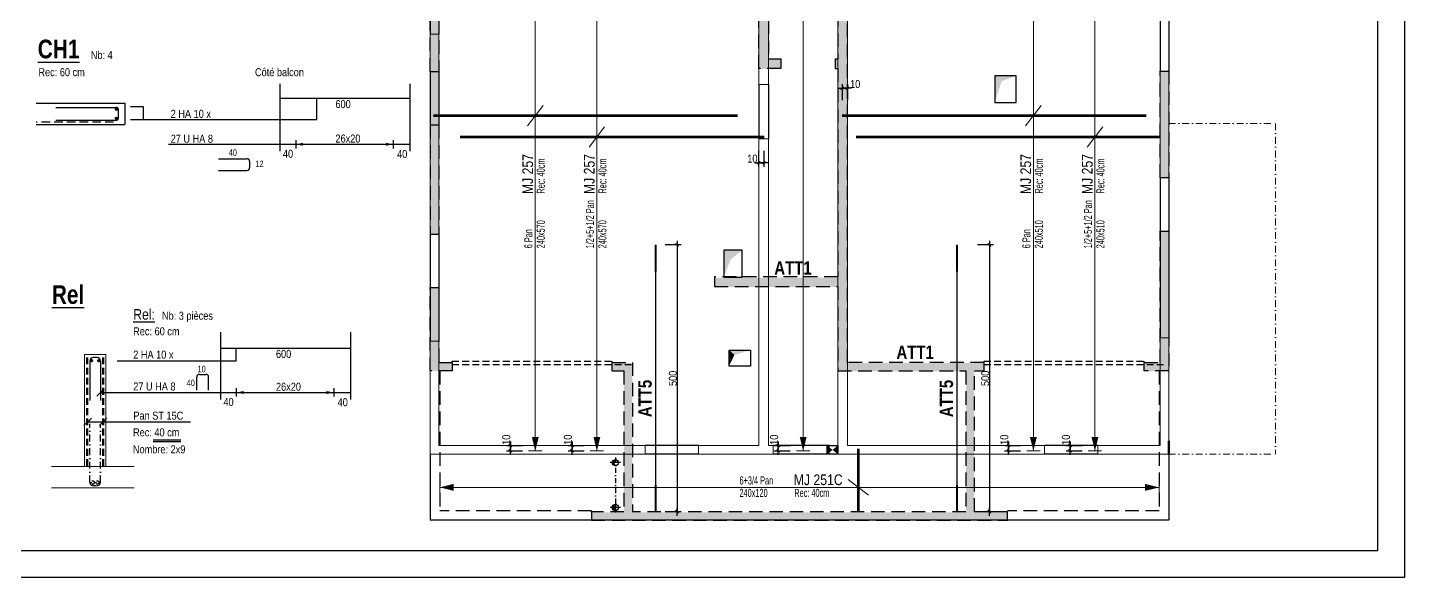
# Model space of a CAD drawing. Header units: millimetres. Extents: x 12045 to 47376, y -21493 to -16931.
# Drawn here: x 16014 to 18595, y -21424 to -20393 of the extents above; entities that cross this region are included whole.
import ezdxf
from ezdxf.enums import TextEntityAlignment as Align

# ---------------------------------------------------------------- set-up
doc = ezdxf.new("R2010")
doc.units = ezdxf.units.MM
for name, pattern in [('CACHE', [9.525, 6.35, -3.175]), ('CACHE2', [4.7625, 3.175, -1.5875]), ('CACHEX2', [19.05, 12.7, -6.35]), ('TIRETPT2', [12.7, 6.35, -3.175, 0, -3.175]), ('TIRETPTX2', [50.8, 25.4, -12.7, 0, -12.7])]:
    doc.linetypes.add(name, pattern=pattern)
for name, color, linetype in [('01-Cad  2', 1, 'Continuous'), ('01_ARMA_INF', 50, 'Continuous'), ('01_cote_gen', 4, 'Continuous'), ('01_linteaux', 2, 'Continuous'), ('01_murs_sup', 2, 'CACHEX2'), ('01_resv', 32, 'Continuous'), ('01_texte', 230, 'Continuous'), ('AA_COTES', 2, 'Continuous')]:
    doc.layers.add(name, color=color, linetype=linetype)
for name, color, linetype, lineweight in [('01_murs_coup', 5, 'Continuous', 60), ('01_sem', 42, 'Continuous', 15), ('01_tram_axes', 2, 'TIRETPTX2', 9)]:
    doc.layers.add(name, color=color, linetype=linetype, lineweight=lineweight)
doc.styles.add('PATIO', font='ARIALN.TTF')
doc.styles.add('STYLE2', font='ARIALN.TTF')
doc.styles.add('Titre', font='ariblk.ttf')
doc.dimstyles.new('JB50', dxfattribs={"dimscale": 0.1, "dimtxt": 150, "dimasz": 15, "dimexe": 0.1, "dimexo": 0.1, "dimgap": 0.09, "dimtad": 1, "dimdec": 1, "dimdsep": 46, "dimtxsty": 'STYLE2', "dimblk1": 'BOND_G', "dimblk2": 'BOND_D', "dimsah": 1, "dimcen": 1.5, "dimdle": 0.01, "dimse1": 1, "dimse2": 1, "dimclrd": 4, "dimclre": 2, "dimclrt": 6, "dimazin": 2, "dimtfac": 2.333333, "dimtdec": 1, "dimtix": 1, "dimtmove": 2, "dimatfit": 3, "dimldrblk": 'BOND_G', "dimfxl": 1, "dimtolj": 1, "dimtzin": 0, "dimarcsym": 0})

# ---------------------------------------------------------------- blocks, each defined once
blk = doc.blocks.new('BOND_G')
at = {"layer": 'AA_COTES', "color": 0}
for p, q in [((5, 0), (-5, 0)), ((1.8, 1.8), (-1.8, -1.8)), ((0, -5), (0, 15))]:
    blk.add_line(p, q, dxfattribs=at)
blk = doc.blocks.new('BOND_D')
at = {"layer": 'AA_COTES', "color": 0}
for p, q in [((5, 0), (-5, 0)), ((-1.8, -1.8), (1.8, 1.8)), ((0, 5), (0, -15))]:
    blk.add_line(p, q, dxfattribs=at)
blk = doc.blocks.new('*D2586')
at = {"layer": '01_cote_gen', "color": 4, "lineweight": -2, "ltscale": 0.1, "transparency": 16777216}
blk.add_line((16919.5, -21184.9), (16919.5, -21177.9), dxfattribs=at)
at = {"layer": 'Defpoints', "color": 0, "ltscale": 0.1, "transparency": 16777216}
for p in [(16919.5, -21176.4), (16953.7, -21176.4), (16953.7, -21186.4)]:
    blk.add_point(p, dxfattribs=at)
at = {"layer": '01_cote_gen', "color": 4, "lineweight": -2, "ltscale": 0.1, "transparency": 16777216, "xscale": 1.5, "yscale": 1.5, "zscale": 1.5}
for name, p, rotation in [('BOND_D', (16919.5, -21176.4), 90), ('BOND_G', (16919.5, -21186.4), 270)]:
    blk.add_blockref(name, p, dxfattribs=dict(at, rotation=rotation))
at = {"layer": '01_cote_gen', "color": 6, "ltscale": 0.1, "transparency": 16777216, "insert": (16911.8, -21165.5), "char_height": 15, "attachment_point": 5, "rotation": 90, "style": 'STYLE2'}
blk.add_mtext('\\A1;10', dxfattribs=at)
blk = doc.blocks.new('*D2587')
at = {"layer": '01_cote_gen', "color": 4, "lineweight": -2, "ltscale": 0.1, "transparency": 16777216}
blk.add_line((17034.9, -21184.9), (17034.9, -21177.9), dxfattribs=at)
at = {"layer": 'Defpoints', "color": 0, "ltscale": 0.1, "transparency": 16777216}
for p in [(17034.9, -21176.4), (17069.1, -21176.4), (17069.1, -21186.4)]:
    blk.add_point(p, dxfattribs=at)
at = {"layer": '01_cote_gen', "color": 4, "lineweight": -2, "ltscale": 0.1, "transparency": 16777216, "xscale": 1.5, "yscale": 1.5, "zscale": 1.5}
for name, p, rotation in [('BOND_D', (17034.9, -21176.4), 90), ('BOND_G', (17034.9, -21186.4), 270)]:
    blk.add_blockref(name, p, dxfattribs=dict(at, rotation=rotation))
at = {"layer": '01_cote_gen', "color": 6, "ltscale": 0.1, "transparency": 16777216, "insert": (17027.3, -21165.5), "char_height": 15, "attachment_point": 5, "rotation": 90, "style": 'STYLE2'}
blk.add_mtext('\\A1;10', dxfattribs=at)
blk = doc.blocks.new('*D2588')
at = {"layer": '01_cote_gen', "color": 4, "lineweight": -2, "ltscale": 0.1, "transparency": 16777216}
blk.add_line((17421.5, -21184.9), (17421.5, -21177.9), dxfattribs=at)
at = {"layer": 'Defpoints', "color": 0, "ltscale": 0.1, "transparency": 16777216}
for p in [(17421.5, -21176.4), (17455.7, -21176.4), (17455.7, -21186.4)]:
    blk.add_point(p, dxfattribs=at)
at = {"layer": '01_cote_gen', "color": 4, "lineweight": -2, "ltscale": 0.1, "transparency": 16777216, "xscale": 1.5, "yscale": 1.5, "zscale": 1.5}
for name, p, rotation in [('BOND_D', (17421.5, -21176.4), 90), ('BOND_G', (17421.5, -21186.4), 270)]:
    blk.add_blockref(name, p, dxfattribs=dict(at, rotation=rotation))
at = {"layer": '01_cote_gen', "color": 6, "ltscale": 0.1, "transparency": 16777216, "insert": (17413.8, -21165.5), "char_height": 15, "attachment_point": 5, "rotation": 90, "style": 'STYLE2'}
blk.add_mtext('\\A1;10', dxfattribs=at)
blk = doc.blocks.new('*D2589')
at = {"layer": '01_cote_gen', "color": 4, "lineweight": -2, "ltscale": 0.1, "transparency": 16777216}
blk.add_line((17852.9, -21184.9), (17852.9, -21177.9), dxfattribs=at)
at = {"layer": 'Defpoints', "color": 0, "ltscale": 0.1, "transparency": 16777216}
for p in [(17852.9, -21176.4), (17887.1, -21176.4), (17887.1, -21186.4)]:
    blk.add_point(p, dxfattribs=at)
at = {"layer": '01_cote_gen', "color": 4, "lineweight": -2, "ltscale": 0.1, "transparency": 16777216, "xscale": 1.5, "yscale": 1.5, "zscale": 1.5}
for name, p, rotation in [('BOND_D', (17852.9, -21176.4), 90), ('BOND_G', (17852.9, -21186.4), 270)]:
    blk.add_blockref(name, p, dxfattribs=dict(at, rotation=rotation))
at = {"layer": '01_cote_gen', "color": 6, "ltscale": 0.1, "transparency": 16777216, "insert": (17845.2, -21165.5), "char_height": 15, "attachment_point": 5, "rotation": 90, "style": 'STYLE2'}
blk.add_mtext('\\A1;10', dxfattribs=at)
blk = doc.blocks.new('*D2590')
at = {"layer": '01_cote_gen', "color": 4, "lineweight": -2, "ltscale": 0.1, "transparency": 16777216}
blk.add_line((17968.3, -21184.9), (17968.3, -21177.9), dxfattribs=at)
at = {"layer": 'Defpoints', "color": 0, "ltscale": 0.1, "transparency": 16777216}
for p in [(17968.3, -21176.4), (18002.5, -21176.4), (18002.5, -21186.4)]:
    blk.add_point(p, dxfattribs=at)
at = {"layer": '01_cote_gen', "color": 4, "lineweight": -2, "ltscale": 0.1, "transparency": 16777216, "xscale": 1.5, "yscale": 1.5, "zscale": 1.5}
for name, p, rotation in [('BOND_D', (17968.3, -21176.4), 90), ('BOND_G', (17968.3, -21186.4), 270)]:
    blk.add_blockref(name, p, dxfattribs=dict(at, rotation=rotation))
at = {"layer": '01_cote_gen', "color": 6, "ltscale": 0.1, "transparency": 16777216, "insert": (17960.6, -21165.5), "char_height": 15, "attachment_point": 5, "rotation": 90, "style": 'STYLE2'}
blk.add_mtext('\\A1;10', dxfattribs=at)
blk = doc.blocks.new('*D2591')
at = {"layer": '01_cote_gen', "color": 4, "lineweight": -2, "ltscale": 0.1, "transparency": 16777216}
blk.add_line((17542.6, -20506.5), (17549.6, -20506.5), dxfattribs=at)
at = {"layer": 'Defpoints', "color": 0, "ltscale": 0.1, "transparency": 16777216}
for p in [(17551.1, -20506.5), (17541.1, -20557.9), (17551.1, -20557.9)]:
    blk.add_point(p, dxfattribs=at)
at = {"layer": '01_cote_gen', "color": 4, "lineweight": -2, "ltscale": 0.1, "transparency": 16777216, "xscale": 1.5, "yscale": 1.5, "zscale": 1.5, "rotation": 180}
blk.add_blockref('BOND_G', (17541.1, -20506.5), dxfattribs=at)
at = {"layer": '01_cote_gen', "color": 4, "lineweight": -2, "ltscale": 0.1, "transparency": 16777216, "xscale": 1.5, "yscale": 1.5, "zscale": 1.5}
blk.add_blockref('BOND_D', (17551.1, -20506.5), dxfattribs=at)
at = {"layer": '01_cote_gen', "color": 6, "ltscale": 0.1, "transparency": 16777216, "insert": (17565.6, -20498.9), "char_height": 15, "attachment_point": 5, "style": 'STYLE2'}
blk.add_mtext('\\A1;10', dxfattribs=at)
blk = doc.blocks.new('*D2592')
at = {"layer": '01_cote_gen', "color": 4, "lineweight": -2, "ltscale": 0.1, "transparency": 16777216}
blk.add_line((17393.6, -20646.4), (17386.6, -20646.4), dxfattribs=at)
at = {"layer": 'Defpoints', "color": 0, "ltscale": 0.1, "transparency": 16777216}
for p in [(17385.1, -20597.9), (17395.1, -20597.9), (17385.1, -20646.4)]:
    blk.add_point(p, dxfattribs=at)
at = {"layer": '01_cote_gen', "color": 4, "lineweight": -2, "ltscale": 0.1, "transparency": 16777216, "xscale": 1.5, "yscale": 1.5, "zscale": 1.5, "rotation": 180}
blk.add_blockref('BOND_D', (17385.1, -20646.4), dxfattribs=at)
at = {"layer": '01_cote_gen', "color": 4, "lineweight": -2, "ltscale": 0.1, "transparency": 16777216, "xscale": 1.5, "yscale": 1.5, "zscale": 1.5}
blk.add_blockref('BOND_G', (17395.1, -20646.4), dxfattribs=at)
at = {"layer": '01_cote_gen', "color": 6, "ltscale": 0.1, "transparency": 16777216, "insert": (17372.9, -20638.7), "char_height": 15, "attachment_point": 5, "style": 'STYLE2'}
blk.add_mtext('\\A1;10', dxfattribs=at)
blk = doc.blocks.new('*D2606')
at = {"layer": '01_cote_gen', "color": 4, "lineweight": -2, "ltscale": 0.1, "transparency": 16777216}
blk.add_line((17231.7, -20802), (17231.7, -21299), dxfattribs=at)
at = {"layer": 'Defpoints', "color": 0, "ltscale": 0.1, "transparency": 16777216}
for p in [(17191.8, -20800.5), (17191.8, -21300.5), (17231.7, -21300.5)]:
    blk.add_point(p, dxfattribs=at)
at = {"layer": '01_cote_gen', "color": 4, "lineweight": -2, "ltscale": 0.1, "transparency": 16777216, "xscale": 1.5, "yscale": 1.5, "zscale": 1.5}
for name, p, rotation in [('BOND_G', (17231.7, -20800.5), 90), ('BOND_D', (17231.7, -21300.5), 270)]:
    blk.add_blockref(name, p, dxfattribs=dict(at, rotation=rotation))
at = {"layer": '01_cote_gen', "color": 6, "ltscale": 0.1, "transparency": 16777216, "insert": (17224, -21050.5), "char_height": 15, "attachment_point": 5, "rotation": 90, "style": 'STYLE2'}
blk.add_mtext('\\A1;500', dxfattribs=at)
blk = doc.blocks.new('*D2607')
at = {"layer": '01_cote_gen', "color": 4, "lineweight": -2, "ltscale": 0.1, "transparency": 16777216}
blk.add_line((17817.2, -20802), (17817.2, -21299), dxfattribs=at)
at = {"layer": 'Defpoints', "color": 0, "ltscale": 0.1, "transparency": 16777216}
for p in [(17756.6, -20800.5), (17756.6, -21300.5), (17817.2, -21300.5)]:
    blk.add_point(p, dxfattribs=at)
at = {"layer": '01_cote_gen', "color": 4, "lineweight": -2, "ltscale": 0.1, "transparency": 16777216, "xscale": 1.5, "yscale": 1.5, "zscale": 1.5}
for name, p, rotation in [('BOND_G', (17817.2, -20800.5), 90), ('BOND_D', (17817.2, -21300.5), 270)]:
    blk.add_blockref(name, p, dxfattribs=dict(at, rotation=rotation))
at = {"layer": '01_cote_gen', "color": 6, "ltscale": 0.1, "transparency": 16777216, "insert": (17809.5, -21050.5), "char_height": 15, "attachment_point": 5, "rotation": 90, "style": 'STYLE2'}
blk.add_mtext('\\A1;500', dxfattribs=at)

msp = doc.modelspace()

# ---------------------------------------------------------------- hatches: boundary and pattern name
at = {"layer": '01_murs_sup'}
h = msp.add_hatch(dxfattribs=at)
h.set_pattern_fill('DASH', color=256, scale=2.5, angle=135)
h.set_pattern_definition([(135, (-686.1325, 3997.231), (-11.2253202, 9e-16), [7.9375, -7.9375])])
h.paths.add_polyline_path([(17882.15, -18608.44), (17682.15, -18608.44), (17682.15, -18624.44), (17882.15, -18624.44)])
h.paths.add_polyline_path([(17797.15, -19398.43), (17812.15, -19398.43), (17812.15, -19380.43), (17714.15, -19380.43), (17714.15, -19398.43), (17777.15, -19398.43), (17777.15, -19561.43), (17552.15, -19561.43), (17552.15, -19398.43), (17612.15, -19398.43), (17612.15, -19380.43), (17532.15, -19380.43), (17532.15, -19801.42), (17758.11, -19801.42), (17758.11, -19966.42), (17533.15, -19966.42), (17533.15, -20150.42), (17551.15, -20150.42), (17551.15, -19986.42), (17778.11, -19986.42), (17778.11, -19758.43), (18137.15, -19758.43), (18137.15, -20031.44), (18153.15, -20031.44), (18153.15, -19380.43), (17914.15, -19380.43), (17914.15, -19398.43), (18137.15, -19398.43), (18137.15, -19738.43), (17797.15, -19738.43)])
h.paths.add_polyline_path([(17777.15, -19581.43), (17777.15, -19671.43), (17552.15, -19671.43), (17552.15, -19581.43)], flags=16)
h.paths.add_polyline_path([(17777.15, -19691.43), (17777.15, -19738.43), (17758.11, -19738.43), (17758.11, -19781.42), (17552.15, -19781.42), (17552.15, -19691.43)], flags=16)
h.paths.add_polyline_path([(17551.15, -20252.42), (17533.15, -20252.42), (17533.15, -20452.45), (17528.15, -20452.45), (17528.15, -20470.45), (17533.15, -20470.45), (17533.15, -20861.43), (17302.15, -20861.43), (17302.15, -20879.43), (17533.15, -20879.43), (17533.15, -21037.44), (17773.15, -21037.44), (17773.15, -21301.44), (17148.15, -21301.44), (17148.15, -21021.44), (17110.15, -21021.44), (17110.15, -21037.44), (17132.15, -21037.44), (17132.15, -21301.44), (17071.15, -21301.44), (17071.15, -21317.44), (17851.15, -21317.44), (17851.15, -21301.44), (17789.15, -21301.44), (17789.15, -21037.44), (17807.15, -21037.44), (17807.15, -21021.44), (17551.15, -21021.44)])
h.paths.add_polyline_path([(18153.15, -20131.44), (18137.15, -20131.44), (18137.15, -20375.44), (18153.15, -20375.44)])
h.paths.add_polyline_path([(18153.15, -20475.44), (18137.15, -20475.44), (18137.15, -20675.44), (18153.15, -20675.44)])
h.paths.add_polyline_path([(18153.15, -20775.44), (18137.15, -20775.44), (18137.15, -21021.44), (18107.15, -21021.44), (18107.15, -21037.44), (18153.15, -21037.44)])
h.paths.add_polyline_path([(17426.15, -20452.45), (17403.15, -20452.45), (17403.15, -19961.44), (17385.15, -19961.44), (17385.18, -20247.45), (16785.18, -20247.45), (16785.15, -20185.44), (16769.15, -20185.44), (16769.15, -20575.47), (16785.15, -20575.47), (16785.18, -20265.45), (17385.18, -20265.45), (17385.15, -20470.45), (17426.15, -20470.45)])
h.paths.add_polyline_path([(16785.15, -19680.44), (16769.15, -19680.44), (16769.15, -19985.44), (16785.15, -19985.44)])
h.paths.add_polyline_path([(17403.15, -19371.45), (17385.15, -19371.45), (17385.15, -19435.44), (16785.15, -19435.44), (16785.15, -19180.44), (16769.15, -19180.44), (16769.15, -19580.44), (16785.15, -19580.44), (16785.15, -19453.44), (17385.15, -19453.44), (17385.15, -19859.44), (17403.15, -19859.44)])
h.paths.add_polyline_path([(16785.15, -18980.44), (16769.15, -18980.44), (16769.15, -19080.44), (16785.15, -19080.44)])
h.paths.add_polyline_path([(16785.15, -18624.44), (16882.15, -18624.44), (16882.15, -18608.44), (16769.15, -18608.44), (16769.15, -18880.44), (16785.15, -18880.44)])
h.paths.add_polyline_path([(17182.15, -18608.44), (17082.15, -18608.44), (17082.15, -18624.44), (17182.15, -18624.44)])
h.paths.add_polyline_path([(16785.15, -20576.44), (16769.15, -20576.44), (16769.15, -20781.44), (16785.15, -20781.44)])
h.paths.add_polyline_path([(16785.13, -20780.47), (16785.13, -20880.47), (16769.15, -20880.47), (16769.15, -21037.44), (16810.15, -21037.44), (16810.15, -21021.44), (16785.15, -21021.44), (16785.15, -20780.47)])
h.paths.add_polyline_path([(17403.15, -18503.64), (17385.15, -18503.64), (17385.15, -18608.44), (17282.15, -18608.44), (17282.15, -18624.44), (17385.15, -18624.44), (17385.15, -19269.45), (17403.15, -19269.45), (17403.15, -19235.45), (17776.15, -19235.45), (17776.15, -19217.42), (17403.15, -19217.45), (17403.15, -18624.44), (17482.15, -18624.44), (17482.15, -18608.44), (17403.15, -18608.44)])
h.paths.add_polyline_path([(18153.15, -18453.64), (18153.15, -18453.64), (18153.15, -18408.42), (18153.15, -18408.42)])
h.paths.add_polyline_path([(18137.15, -18485.5), (18137.15, -18494.57), (18137.15, -18453.64), (18137.15, -18480.65), (18137.15, -18503.64), (18137.15, -18485.5), (18137.15, -18608.44), (17982.15, -18608.44), (17982.15, -18624.44), (18137.15, -18624.44), (18137.15, -19217.44), (17878.15, -19217.44), (17878.15, -19235.44), (18153.15, -19235.43), (18153.15, -18503.64), (18137.15, -18503.64)])
h = msp.add_hatch(dxfattribs=at)
h.set_pattern_fill('DASH', color=256, scale=2.5, angle=135)
h.set_pattern_definition([(135, (-686.1325, 3997.231), (-11.2253202, 9e-16), [7.9375, -7.9375])])
h.paths.add_polyline_path([(17882.15, -18608.44), (17682.15, -18608.44), (17682.15, -18624.44), (17882.15, -18624.44)])
h.paths.add_polyline_path([(17797.15, -19398.43), (17812.15, -19398.43), (17812.15, -19380.43), (17714.15, -19380.43), (17714.15, -19398.43), (17777.15, -19398.43), (17777.15, -19561.43), (17552.15, -19561.43), (17552.15, -19398.43), (17612.15, -19398.43), (17612.15, -19380.43), (17532.15, -19380.43), (17532.15, -19801.42), (17758.11, -19801.42), (17758.11, -19966.42), (17533.15, -19966.42), (17533.15, -20150.42), (17551.15, -20150.42), (17551.15, -19986.42), (17778.11, -19986.42), (17778.11, -19758.43), (18137.15, -19758.43), (18137.15, -20031.44), (18153.15, -20031.44), (18153.15, -19380.43), (17914.15, -19380.43), (17914.15, -19398.43), (18137.15, -19398.43), (18137.15, -19738.43), (17797.15, -19738.43)])
h.paths.add_polyline_path([(17777.15, -19581.43), (17777.15, -19671.43), (17552.15, -19671.43), (17552.15, -19581.43)], flags=16)
h.paths.add_polyline_path([(17777.15, -19691.43), (17777.15, -19738.43), (17758.11, -19738.43), (17758.11, -19781.42), (17552.15, -19781.42), (17552.15, -19691.43)], flags=16)
h.paths.add_polyline_path([(17551.15, -20252.42), (17533.15, -20252.42), (17533.15, -20452.45), (17528.15, -20452.45), (17528.15, -20470.45), (17533.15, -20470.45), (17533.15, -20861.43), (17302.15, -20861.43), (17302.15, -20879.43), (17533.15, -20879.43), (17533.15, -21037.44), (17773.15, -21037.44), (17773.15, -21301.44), (17148.15, -21301.44), (17148.15, -21021.44), (17110.15, -21021.44), (17110.15, -21037.44), (17132.15, -21037.44), (17132.15, -21301.44), (17071.15, -21301.44), (17071.15, -21317.44), (17851.15, -21317.44), (17851.15, -21301.44), (17789.15, -21301.44), (17789.15, -21037.44), (17807.15, -21037.44), (17807.15, -21021.44), (17551.15, -21021.44)])
h.paths.add_polyline_path([(18153.15, -20131.44), (18137.15, -20131.44), (18137.15, -20375.44), (18153.15, -20375.44)])
h.paths.add_polyline_path([(18153.15, -20475.44), (18137.15, -20475.44), (18137.15, -20675.44), (18153.15, -20675.44)])
h.paths.add_polyline_path([(18153.15, -20775.44), (18137.15, -20775.44), (18137.15, -21021.44), (18107.15, -21021.44), (18107.15, -21037.44), (18153.15, -21037.44)])
h.paths.add_polyline_path([(17426.15, -20452.45), (17403.15, -20452.45), (17403.15, -19961.44), (17385.15, -19961.44), (17385.18, -20247.45), (16785.18, -20247.45), (16785.15, -20185.44), (16769.15, -20185.44), (16769.15, -20575.47), (16785.15, -20575.47), (16785.18, -20265.45), (17385.18, -20265.45), (17385.15, -20470.45), (17426.15, -20470.45)])
h.paths.add_polyline_path([(16785.15, -19680.44), (16769.15, -19680.44), (16769.15, -19985.44), (16785.15, -19985.44)])
h.paths.add_polyline_path([(17403.15, -19371.45), (17385.15, -19371.45), (17385.15, -19435.44), (16785.15, -19435.44), (16785.15, -19180.44), (16769.15, -19180.44), (16769.15, -19580.44), (16785.15, -19580.44), (16785.15, -19453.44), (17385.15, -19453.44), (17385.15, -19859.44), (17403.15, -19859.44)])
h.paths.add_polyline_path([(16785.15, -18980.44), (16769.15, -18980.44), (16769.15, -19080.44), (16785.15, -19080.44)])
h.paths.add_polyline_path([(16785.15, -18624.44), (16882.15, -18624.44), (16882.15, -18608.44), (16769.15, -18608.44), (16769.15, -18880.44), (16785.15, -18880.44)])
h.paths.add_polyline_path([(17182.15, -18608.44), (17082.15, -18608.44), (17082.15, -18624.44), (17182.15, -18624.44)])
h.paths.add_polyline_path([(16785.15, -20576.44), (16769.15, -20576.44), (16769.15, -20781.44), (16785.15, -20781.44)])
h.paths.add_polyline_path([(16785.13, -20780.47), (16785.13, -20880.47), (16769.15, -20880.47), (16769.15, -21037.44), (16810.15, -21037.44), (16810.15, -21021.44), (16785.15, -21021.44), (16785.15, -20780.47)])
h.paths.add_polyline_path([(17403.15, -18503.64), (17385.15, -18503.64), (17385.15, -18608.44), (17282.15, -18608.44), (17282.15, -18624.44), (17385.15, -18624.44), (17385.15, -19269.45), (17403.15, -19269.45), (17403.15, -19235.45), (17776.15, -19235.45), (17776.15, -19217.42), (17403.15, -19217.45), (17403.15, -18624.44), (17482.15, -18624.44), (17482.15, -18608.44), (17403.15, -18608.44)])
at = {"layer": '01_resv'}
h = msp.add_hatch(color=256, dxfattribs=at)
h.dxf.hatch_style = 1
h.paths.add_polyline_path([(17118.39, -21202.88, 0.5311607), (17110.15, -21208.45, 0.5194386), (17118.18, -21214.09, -0.9313202)])
h = msp.add_hatch(color=256, dxfattribs=at)
h.dxf.hatch_style = 1
h.paths.add_polyline_path([(17118.39, -21286.9, 0.5311607), (17110.15, -21292.47, 0.5194386), (17118.18, -21298.12, -0.9313202)])

# ---------------------------------------------------------------- linework, layer by layer
at = {"layer": '01-Cad  2'}
for p, q in [((18595.06, -18453.64), (18595.06, -21423.64)), ((18545.06, -21373.64), (18545.06, -18503.64)), ((18545.06, -21373.64), (13095.48, -21373.64)), ((18595.06, -21423.64), (13095.48, -21423.64))]:
    msp.add_line(p, q, dxfattribs=at)
at = {"layer": '01_ARMA_INF', "linetype": 'Continuous', "lineweight": 0, "const_width": 5, "flags": 128}
for points in [[(16775.13, -20557.91), (17345.13, -20557.84)], [(17541.15, -20557.91), (18111.15, -20557.84)], [(16825.15, -20597.93), (17395.15, -20597.86)], [(17567.15, -20597.93), (18137.15, -20597.86)], [(17571.36, -21300.47), (17571.3, -21182.45)]]:
    msp.add_lwpolyline(points, dxfattribs=at)
at = {"layer": '01_linteaux'}
for p, q in [((16769.13, -20305.45), (16769.13, -20405.45)), ((16785.13, -20305.45), (16785.13, -20405.45)), ((18137.15, -20374.45), (18137.15, -20474.45)), ((18153.15, -20374.45), (18153.15, -20474.45)), ((16769.13, -20475.45), (16769.13, -20575.45)), ((16785.13, -20475.45), (16785.13, -20575.45)), ((17385.15, -20499.44), (17385.15, -20601.44)), ((17403.15, -20499.44), (17403.15, -20601.44)), ((18137.15, -20674.45), (18137.15, -20974.45)), ((18153.15, -20674.45), (18153.15, -20974.45)), ((16769.13, -20780.45), (16769.13, -20980.45)), ((16785.13, -20780.45), (16785.13, -20980.45)), ((17272.15, -21176.45), (17172.15, -21176.45)), ((17517.15, -21176.45), (17412.15, -21176.45)), ((18020.15, -21176.45), (17920.15, -21176.45)), ((16769.13, -21192.45), (16769.13, -21316.47)), ((17272.15, -21192.45), (17172.15, -21192.45)), ((17517.15, -21192.45), (17412.15, -21192.45)), ((18020.15, -21192.45), (17920.15, -21192.45)), ((18153.15, -21192.55), (18153.15, -21316.47)), ((18153.15, -21316.47), (16769.13, -21316.47))]:
    msp.add_line(p, q, dxfattribs=at)
at = {"layer": '01_linteaux', "linetype": 'Continuous'}
for p, q in [((16030.46, -20534.62), (16196.95, -20534.62)), ((16196.95, -20534.62), (16196.95, -20574.62)), ((16487.48, -20525.35), (16730.96, -20525.35)), ((16067.25, -20542.68), (16180.25, -20542.68)), ((16067.25, -20566.68), (16180.25, -20566.68)), ((16185.25, -20561.68), (16185.25, -20547.68)), ((16030.46, -20574.62), (16186.95, -20574.62)), ((16186.95, -20574.62), (16196.95, -20574.62)), ((16372.13, -20638.71), (16425.76, -20638.71)), ((16430.76, -20643.71), (16430.76, -20655.93)), ((16372.13, -20660.93), (16425.76, -20660.93)), ((16376, -20993.61), (16619.48, -20993.61)), ((16331.69, -21072.61), (16331.69, -21047.92)), ((16336.69, -21042.92), (16348.91, -21042.92)), ((16353.91, -21072.61), (16353.91, -21047.92))]:
    msp.add_line(p, q, dxfattribs=at)
at = {"layer": '01_linteaux', "linetype": 'CACHE2', "ltscale": 5}
msp.add_line((16175.67, -20570.2), (16030.46, -20570.2), dxfattribs=at)
at = {"layer": '01_linteaux', "linetype": 'Continuous'}
for centre, start, end in [((16180.25, -20547.68), 0, 90), ((16180.25, -20561.68), 270, 0), ((16425.76, -20643.71), 0, 90), ((16425.76, -20655.93), 270, 0), ((16336.69, -21047.92), 90, 180), ((16348.91, -21047.92), 0, 90)]:
    msp.add_arc(centre, 5, start, end, dxfattribs=at)
at = {"layer": '01_murs_coup', "linetype": 'Continuous', "lineweight": 18}
for p, q in [((17403.15, -19895.45), (17403.15, -20499.44)), ((17385.15, -20031.45), (17385.15, -20499.44)), ((17533.15, -20253.45), (17533.15, -21176.45)), ((17551.15, -21176.45), (17551.15, -20253.45)), ((16769.13, -20405.45), (16769.13, -20475.45)), ((16785.13, -20405.45), (16769.13, -20405.45)), ((16785.13, -20405.45), (16785.13, -20475.45)), ((16785.13, -20475.45), (16769.13, -20475.45)), ((18137.15, -20674.45), (18137.15, -20474.45)), ((18137.15, -20474.45), (18153.15, -20474.45)), ((18153.15, -20674.45), (18153.15, -20474.45)), ((17403.15, -20499.44), (17385.15, -20499.44)), ((16785.13, -20575.45), (16769.13, -20575.45)), ((16769.13, -20575.45), (16769.13, -20780.45)), ((16785.13, -20780.45), (16785.13, -20575.45)), ((17403.15, -20601.44), (17385.15, -20601.44)), ((17385.15, -20601.44), (17385.15, -21176.45)), ((17403.15, -21176.45), (17403.15, -20601.44)), ((18137.15, -20674.45), (18153.15, -20674.45)), ((16769.13, -20780.45), (16785.13, -20780.45)), ((18137.15, -21176.45), (18137.15, -20974.45)), ((18153.15, -20974.45), (18137.15, -20974.45)), ((18153.15, -21192.45), (18153.15, -20974.45)), ((16769.13, -20980.45), (16769.13, -21192.45)), ((16785.13, -20980.45), (16769.13, -20980.45)), ((16785.13, -20980.45), (16785.13, -21176.45)), ((16785.13, -21176.45), (17172.15, -21176.45)), ((17172.15, -21176.45), (17172.15, -21192.45)), ((17272.15, -21176.45), (17272.15, -21192.45)), ((17385.29, -21176.45), (17272.15, -21176.45)), ((17412.15, -21176.45), (17403.29, -21176.45)), ((17412.15, -21192.45), (17412.15, -21176.45)), ((17517.15, -21176.45), (17533.15, -21176.45)), ((17517.15, -21176.45), (17517.15, -21192.45)), ((17551.15, -21176.45), (17920.15, -21176.45)), ((17920.15, -21176.45), (17920.15, -21192.45)), ((18020.15, -21176.45), (18137.15, -21176.45)), ((18020.15, -21176.45), (18020.15, -21192.45)), ((16769.13, -21192.45), (17172.15, -21192.45)), ((17272.15, -21192.45), (17412.15, -21192.45)), ((17517.15, -21192.45), (17920.15, -21192.45)), ((18020.15, -21192.45), (18153.15, -21192.45))]:
    msp.add_line(p, q, dxfattribs=at)
at = {"layer": '01_murs_coup', "linetype": 'CACHE', "ltscale": 2}
for p, q in [((16126.41, -21011.37), (16126.41, -21215.65)), ((16156.15, -21011.37), (16156.15, -21215.65))]:
    msp.add_line(p, q, dxfattribs=at)
at = {"layer": '01_murs_coup'}
msp.add_line((18153.15, -21192.55), (18153.15, -21167.55), dxfattribs=at)
at = {"layer": '01_murs_sup', "ltscale": 2}
for p, q in [((17403.15, -19960.46), (17403.15, -20451.47)), ((17403.15, -19960.46), (17403.15, -20451.47)), ((16769.15, -20475.47), (16769.15, -20184.47)), ((16769.15, -20475.47), (16769.15, -20184.47)), ((17533.15, -20251.45), (17533.15, -20451.47)), ((17533.15, -20251.45), (17533.15, -20451.47)), ((17551.15, -21020.47), (17551.15, -20251.45)), ((17551.15, -21020.47), (17551.15, -20251.45)), ((16785.18, -20264.47), (16785.15, -20475.47)), ((16785.18, -20264.47), (16785.15, -20475.47)), ((17385.15, -20469.47), (17385.18, -20264.47)), ((17385.15, -20469.47), (17385.18, -20264.47)), ((17403.15, -20451.47), (17426.15, -20451.47)), ((17403.15, -20451.47), (17426.15, -20451.47)), ((17426.15, -20451.47), (17426.15, -20469.47)), ((17426.15, -20451.47), (17426.15, -20469.47)), ((17426.15, -20451.47), (17426.15, -20469.47)), ((17426.15, -20451.47), (17426.15, -20469.47)), ((17528.15, -20451.47), (17528.15, -20469.47)), ((17528.15, -20451.47), (17533.15, -20451.47)), ((17528.15, -20451.47), (17528.15, -20469.47)), ((17528.15, -20451.47), (17533.15, -20451.47)), ((16769.15, -20475.47), (16785.15, -20475.47)), ((16769.15, -20475.47), (16785.15, -20475.47)), ((17426.15, -20469.47), (17385.15, -20469.47)), ((17426.15, -20469.47), (17385.15, -20469.47)), ((17528.15, -20469.47), (17533.15, -20469.47)), ((17528.15, -20469.47), (17533.15, -20469.47)), ((17533.15, -20469.47), (17533.15, -20860.46)), ((17533.15, -20469.47), (17533.15, -20860.46)), ((18137.15, -20474.47), (18153.15, -20474.47)), ((18137.15, -20674.47), (18137.15, -20474.47)), ((18137.15, -20474.47), (18153.15, -20474.47)), ((18137.15, -20674.47), (18137.15, -20474.47)), ((18153.15, -20474.47), (18153.15, -20674.47)), ((18153.15, -20474.47), (18153.15, -20674.47)), ((16769.15, -20575.47), (16785.15, -20575.47)), ((16769.15, -20575.47), (16769.15, -20780.47)), ((16769.15, -20575.47), (16785.15, -20575.47)), ((16769.15, -20575.47), (16769.15, -20780.47)), ((16785.15, -20575.47), (16785.15, -20780.47)), ((16785.15, -20575.47), (16785.15, -20780.47)), ((18153.15, -20674.47), (18137.15, -20674.47)), ((18153.15, -20674.47), (18137.15, -20674.47)), ((16769.15, -20780.47), (16785.15, -20780.47)), ((16769.15, -20780.47), (16785.15, -20780.47)), ((18137.15, -21020.47), (18137.15, -20774.47)), ((18137.15, -20774.47), (18153.15, -20774.47)), ((18137.15, -21020.47), (18137.15, -20774.47)), ((18137.15, -20774.47), (18153.15, -20774.47)), ((18153.15, -20774.47), (18153.15, -21036.47)), ((18153.15, -20774.47), (18153.15, -21036.47)), ((17302.15, -20860.46), (17302.15, -20878.46)), ((17533.15, -20860.46), (17302.15, -20860.46)), ((17302.15, -20860.46), (17302.15, -20878.46)), ((17533.15, -20860.46), (17302.15, -20860.46)), ((16769.15, -20880.47), (16785.15, -20880.47)), ((16769.15, -21036.47), (16769.15, -20880.47)), ((16769.15, -20880.47), (16785.15, -20880.47)), ((16769.15, -21036.47), (16769.15, -20880.47)), ((16785.15, -20880.47), (16785.15, -21020.47)), ((16785.15, -20880.47), (16785.15, -21020.47)), ((17302.15, -20878.46), (17533.15, -20878.46)), ((17302.15, -20878.46), (17533.15, -20878.46)), ((17533.15, -20878.46), (17533.15, -21036.47)), ((17533.15, -20878.46), (17533.15, -21036.47)), ((16785.15, -21020.47), (16810.15, -21020.47)), ((16785.15, -21020.47), (16810.15, -21020.47)), ((16810.15, -21020.47), (16810.15, -21018.47)), ((16810.15, -21020.47), (16810.15, -21018.47)), ((16810.15, -21020.47), (16810.15, -21036.47)), ((16810.15, -21020.47), (16810.15, -21036.47)), ((17110.15, -21020.47), (17110.15, -21018.47)), ((17110.15, -21020.47), (17110.15, -21018.47)), ((17110.15, -21036.47), (17110.15, -21020.47)), ((17110.15, -21020.47), (17148.15, -21020.47)), ((17110.15, -21036.47), (17110.15, -21020.47)), ((17110.15, -21020.47), (17148.15, -21020.47)), ((17148.15, -21020.47), (17148.15, -21300.47)), ((17148.15, -21020.47), (17148.15, -21300.47)), ((17807.15, -21020.47), (17551.15, -21020.47)), ((17807.15, -21020.47), (17551.15, -21020.47)), ((17807.15, -21020.47), (17807.15, -21018.47)), ((17807.15, -21020.47), (17807.15, -21018.47)), ((17807.15, -21036.47), (17807.15, -21020.47)), ((17807.15, -21036.47), (17807.15, -21020.47)), ((18107.15, -21020.47), (18107.15, -21018.47)), ((18107.15, -21020.47), (18107.15, -21018.47)), ((18107.15, -21036.47), (18107.15, -21020.47)), ((18107.15, -21020.47), (18137.15, -21020.47)), ((18107.15, -21036.47), (18107.15, -21020.47)), ((18107.15, -21020.47), (18137.15, -21020.47)), ((16810.15, -21036.47), (16769.15, -21036.47)), ((16810.15, -21036.47), (16769.15, -21036.47)), ((16787.13, -21036.47), (16787.13, -21298.47)), ((16787.13, -21036.47), (16787.13, -21298.47)), ((17110.15, -21036.47), (17132.15, -21036.47)), ((17110.15, -21036.47), (17132.15, -21036.47)), ((17132.15, -21036.47), (17132.15, -21300.47)), ((17132.15, -21036.47), (17132.15, -21300.47)), ((17533.15, -21036.47), (17773.15, -21036.47)), ((17533.15, -21036.47), (17773.15, -21036.47)), ((17773.15, -21036.47), (17773.15, -21300.47)), ((17773.15, -21036.47), (17773.15, -21300.47)), ((17789.15, -21300.47), (17789.15, -21036.47)), ((17789.15, -21036.47), (17807.15, -21036.47)), ((17789.15, -21300.47), (17789.15, -21036.47)), ((17789.15, -21036.47), (17807.15, -21036.47)), ((18153.15, -21036.47), (18107.15, -21036.47)), ((18153.15, -21036.47), (18107.15, -21036.47)), ((18135.15, -21036.47), (18135.15, -21298.47)), ((18135.15, -21036.47), (18135.15, -21298.47)), ((17071.15, -21298.47), (16787.13, -21298.47)), ((17071.15, -21298.47), (16787.13, -21298.47)), ((17071.15, -21300.47), (17071.15, -21298.47)), ((17071.15, -21300.47), (17071.15, -21298.47)), ((17132.15, -21300.47), (17071.15, -21300.47)), ((17071.15, -21300.47), (17071.15, -21316.47)), ((17132.15, -21300.47), (17071.15, -21300.47)), ((17071.15, -21300.47), (17071.15, -21316.47)), ((17773.15, -21300.47), (17148.15, -21300.47)), ((17773.15, -21300.47), (17148.15, -21300.47)), ((17851.15, -21300.47), (17789.15, -21300.47)), ((17851.15, -21300.47), (17789.15, -21300.47)), ((18135.15, -21298.47), (17851.15, -21298.47)), ((18135.15, -21298.47), (17851.15, -21298.47)), ((17851.15, -21316.47), (17851.15, -21300.47)), ((17851.15, -21316.47), (17851.15, -21300.47)), ((17071.15, -21316.47), (17851.15, -21316.47)), ((17071.15, -21316.47), (17851.15, -21316.47))]:
    msp.add_line(p, q, dxfattribs=at)
at = {"layer": '01_murs_sup'}
for p, q in [((16810.15, -21018.47), (17110.15, -21018.47)), ((16810.15, -21018.47), (17110.15, -21018.47)), ((16810.15, -21024.47), (17148.15, -21024.47)), ((16810.15, -21024.47), (17148.15, -21024.47)), ((17807.15, -21018.47), (18107.15, -21018.47)), ((17807.15, -21018.47), (18107.15, -21018.47)), ((17807.15, -21024.47), (18145.15, -21024.47)), ((17807.15, -21024.47), (18145.15, -21024.47))]:
    msp.add_line(p, q, dxfattribs=at)
at = {"layer": '01_resv'}
for p, q in [((17867.15, -20483.44), (17827.16, -20483.44)), ((17827.16, -20483.44), (17827.16, -20533.44)), ((17867.15, -20533.44), (17867.15, -20483.44)), ((17827.16, -20533.44), (17867.15, -20533.44)), ((17354.12, -20810.49), (17319.15, -20810.49)), ((17319.15, -20810.49), (17319.15, -20860.55)), ((17354.12, -20810.49), (17319.15, -20810.49)), ((17354.12, -20860.55), (17354.12, -20810.49)), ((17319.15, -20860.55), (17354.12, -20860.55)), ((17329.16, -21027.55), (17329.16, -20997.55)), ((17329.16, -20997.55), (17369.16, -20997.55)), ((17369.16, -20997.55), (17369.16, -21027.55)), ((17369.16, -21027.55), (17329.16, -21027.55)), ((17513.15, -21192.5), (17513.15, -21176.45)), ((17513.15, -21176.45), (17533.15, -21176.45)), ((17513.15, -21176.45), (17533.15, -21176.55)), ((17533.15, -21176.45), (17533.15, -21192.5)), ((17125.65, -21208.45), (17106.65, -21208.45)), ((17533.15, -21192.5), (17513.15, -21192.5)), ((17116.15, -21282.98), (17116.15, -21301.97)), ((17125.65, -21292.47), (17106.65, -21292.47))]:
    msp.add_line(p, q, dxfattribs=at)
at = {"layer": '01_resv', "linetype": 'TIRETPT2', "ltscale": 1.5}
msp.add_line((17116.15, -21198.95), (17116.15, -21289.8), dxfattribs=at)
at = {"layer": '01_resv'}
for centre in [(17116.15, -21208.45), (17116.15, -21292.47)]:
    msp.add_circle(centre, 6, dxfattribs=at)
for centre in [(17118.68, -21208.49), (17118.68, -21292.52)]:
    msp.add_arc(centre, 5.62, 93.02053, 264.87396, dxfattribs=at)
for points in [[(17827.16, -20533.44), (17827.16, -20483.44), (17840.13, -20493.58)], [(17827.16, -20483.44), (17867.15, -20483.44), (17840.13, -20493.58)], [(17319.15, -20860.55), (17319.15, -20810.49), (17332.42, -20827.39)], [(17319.15, -20810.49), (17354.12, -20810.49), (17332.42, -20827.39)], [(17329.16, -21027.55), (17329.16, -20997.55), (17339.31, -21006.46)], [(17329.16, -20997.55), (17369.16, -20997.55), (17339.31, -21006.46)], [(17513.15, -21176.45), (17513.15, -21192.5), (17533.15, -21192.5), (17533.23, -21176.55)]]:
    msp.add_solid(points, dxfattribs=at)
at = {"layer": '01_sem', "color": 2, "lineweight": 0, "ltscale": 7}
for p, q in [((16121.18, -21005.65), (16121.18, -21215.65)), ((16121.18, -21005.65), (16161.18, -21005.65)), ((16161.18, -21005.65), (16161.18, -21215.65)), ((16214.44, -21215.65), (16059.67, -21215.65)), ((16181.18, -21255.65), (16059.67, -21255.65)), ((16214.44, -21255.65), (16181.18, -21255.65))]:
    msp.add_line(p, q, dxfattribs=at)
at = {"layer": '01_texte', "linetype": 'Continuous', "lineweight": 0}
for p, q in [((17468.15, -21186.45), (17468.15, -19379.45)), ((17899.53, -21186.45), (17899.53, -19965.45)), ((18014.96, -21186.45), (18014.96, -19965.45)), ((16966.16, -21186.45), (16966.16, -20021.45)), ((17081.59, -21186.45), (17081.59, -20021.45)), ((16951.65, -20576.93), (16980.66, -20538.85)), ((17885.03, -20576.93), (17914.04, -20538.85)), ((17067.08, -20616.94), (17096.09, -20578.86)), ((18000.46, -20616.94), (18029.47, -20578.86)), ((16953.68, -21186.45), (16978.64, -21186.45)), ((17069.11, -21186.45), (17094.07, -21186.45)), ((17455.67, -21186.45), (17480.63, -21186.45)), ((17887.05, -21186.45), (17912.01, -21186.45)), ((18002.48, -21186.45), (18027.44, -21186.45)), ((16787.13, -21242.32), (16787.13, -21267.28)), ((16787.13, -21254.8), (18135.15, -21254.8)), ((17552.3, -21240.29), (17590.37, -21269.3)), ((18135.15, -21242.32), (18135.15, -21267.28))]:
    msp.add_line(p, q, dxfattribs=at)
at = {"layer": '01_texte', "ltscale": 30}
for p, q in [((16487.48, -20498.51), (16487.48, -20624.87)), ((16730.96, -20498.51), (16730.96, -20624.87)), ((16207.54, -20541.01), (16231.23, -20541.01)), ((16231.23, -20541.01), (16231.23, -20565.17)), ((16487.48, -20525.35), (16487.48, -20624.87)), ((16556.49, -20565.17), (16556.49, -20525.35)), ((16730.96, -20525.35), (16730.96, -20624.87)), ((16207.54, -20565.17), (16231.23, -20565.17)), ((16231.23, -20565.17), (16556.49, -20565.17)), ((16278.82, -20611.77), (16730.96, -20611.77)), ((16517.2, -20603.71), (16517.2, -20619.35)), ((16699.87, -20603.71), (16699.87, -20619.35)), ((16376, -20963.74), (16376, -21090.1)), ((16619.48, -20963.74), (16619.48, -21090.1)), ((16376, -20990.58), (16376, -21090.1)), ((16405.71, -21017.34), (16405.71, -20993.61)), ((16619.48, -20990.58), (16619.48, -21090.1)), ((16131.18, -21017.65), (16131.18, -21091.65)), ((16145.18, -21011.65), (16137.18, -21011.65)), ((16151.18, -21017.65), (16151.18, -21091.65)), ((16182.74, -21017.34), (16405.71, -21017.34)), ((16144.11, -21084.07), (16158.25, -21069.93)), ((16151.18, -21077), (16619.48, -21077)), ((16405.71, -21068.94), (16405.71, -21084.58)), ((16588.38, -21068.94), (16588.38, -21084.58)), ((16120.3, -21139.01), (16134.44, -21124.87)), ((16149.08, -21139.01), (16163.23, -21124.87))]:
    msp.add_line(p, q, dxfattribs=at)
at = {"layer": '01_texte', "ltscale": 0.1}
for p, q in [((17191.79, -21300.47), (17191.79, -20800.47)), ((17756.55, -21300.47), (17756.55, -20800.47))]:
    msp.add_line(p, q, dxfattribs=at)
at = {"layer": '01_texte'}
for p, q in [((16127.37, -21131.94), (16319.78, -21131.94)), ((16301.58, -21166.13), (16249.82, -21166.13)), ((16301.58, -21169.43), (16249.82, -21169.43))]:
    msp.add_line(p, q, dxfattribs=at)
at = {"layer": '01_texte', "linetype": 'TIRETPT2', "ltscale": 2}
for p, q in [((16131.18, -21245.19), (16131.18, -21135.65)), ((16151.18, -21245.19), (16151.18, -21135.65))]:
    msp.add_line(p, q, dxfattribs=at)
at = {"layer": '01_texte', "linetype": 'TIRETPT2'}
msp.add_line((16137.18, -21251.19), (16145.18, -21251.19), dxfattribs=at)
at = {"layer": '01_texte', "ltscale": 30, "const_width": 3, "flags": 128}
for points in [[(16180.87, -20547.52, -1), (16180.87, -20544.52, -1)], [(16180.87, -20561.65, 1), (16180.87, -20564.65, 1)], [(16136.11, -21017.36, -1), (16133.11, -21017.36, -1)], [(16146.24, -21017.36, 1), (16149.24, -21017.36, 1)]]:
    msp.add_lwpolyline(points, format="xyb", close=True, dxfattribs=at)
at = {"layer": '01_texte', "ltscale": 0.1, "const_width": 4}
for points in [[(17191.79, -20850.47), (17191.79, -20800.47)], [(17756.55, -20850.47), (17756.55, -20800.47)], [(17191.79, -21300.47), (17191.79, -21250.47)], [(17756.55, -21300.47), (17756.55, -21250.47)]]:
    msp.add_lwpolyline(points, dxfattribs=at)
at = {"layer": '01_texte', "linetype": 'TIRETPT2'}
for centre in [(16136.83, -21245.6), (16145.35, -21245.6)]:
    msp.add_circle(centre, 3, dxfattribs=at)
at = {"layer": '01_texte', "ltscale": 30}
for centre, start, end in [((16137.18, -21017.65), 90, 180), ((16145.18, -21017.65), 0, 90)]:
    msp.add_arc(centre, 6, start, end, dxfattribs=at)
at = {"layer": '01_texte', "linetype": 'TIRETPT2', "ltscale": 2}
for centre, start, end in [((16137.18, -21245.19), 180, 270), ((16145.18, -21245.19), 270, 0)]:
    msp.add_arc(centre, 6, start, end, dxfattribs=at)
at = {"layer": '01_texte', "ltscale": 30}
for points in [[(16517.2, -20611.77), (16531.02, -20609.02), (16531.02, -20611.77)], [(16517.2, -20611.77), (16531.02, -20614.53), (16531.02, -20611.77)], [(16699.87, -20611.77), (16686.05, -20609.02), (16686.05, -20611.77)], [(16699.87, -20611.77), (16686.05, -20614.53), (16686.05, -20611.77)], [(16405.71, -21077), (16419.53, -21074.25), (16419.53, -21077)], [(16405.71, -21077), (16419.53, -21079.76), (16419.53, -21077)], [(16588.38, -21077), (16574.56, -21074.25), (16574.56, -21077)], [(16588.38, -21077), (16574.56, -21079.76), (16574.56, -21077)]]:
    msp.add_solid(points, dxfattribs=at)
at = {"layer": '01_texte', "linetype": 'Continuous', "lineweight": 0}
for points in [[(16966.16, -21186.45), (16959.7, -21160.35), (16966.16, -21160.35)], [(16966.16, -21186.45), (16972.62, -21160.35), (16966.16, -21160.35)], [(17081.59, -21186.45), (17075.13, -21160.35), (17081.59, -21160.35)], [(17081.59, -21186.45), (17088.05, -21160.35), (17081.59, -21160.35)], [(17468.15, -21186.45), (17461.69, -21160.35), (17468.15, -21160.35)], [(17468.15, -21186.45), (17474.61, -21160.35), (17468.15, -21160.35)], [(17899.53, -21186.45), (17893.07, -21160.35), (17899.53, -21160.35)], [(17899.53, -21186.45), (17905.99, -21160.35), (17899.53, -21160.35)], [(18014.96, -21186.45), (18008.5, -21160.35), (18014.96, -21160.35)], [(18014.96, -21186.45), (18021.42, -21160.35), (18014.96, -21160.35)], [(16787.13, -21254.8), (16813.22, -21248.34), (16813.22, -21254.8)], [(16787.13, -21254.8), (16813.22, -21261.26), (16813.22, -21254.8)], [(18135.15, -21254.8), (18109.05, -21248.34), (18109.05, -21254.8)], [(18135.15, -21254.8), (18109.05, -21261.26), (18109.05, -21254.8)]]:
    msp.add_solid(points, dxfattribs=at)
at = {"layer": '01_tram_axes', "ltscale": 0.5}
for p, q in [((18153.15, -20572.55), (18353.15, -20572.55)), ((18353.15, -20572.55), (18353.15, -21192.55)), ((18153.15, -21192.55), (18353.15, -21192.55))]:
    msp.add_line(p, q, dxfattribs=at)

# ---------------------------------------------------------------- texts
at = {"layer": '01_texte', "style": 'Titre', "width": 0.7}
for s, p in [('%%UCH1', (16033.56, -20461.14)), ('%%URel', (16059.9, -20921.32))]:
    msp.add_text(s, height=35, dxfattribs=at).set_placement(p, align=Align.BOTTOM_LEFT)
at = {"layer": '01_texte', "style": 'STYLE2'}
for s, height, p in [('Nb: 4', 15, (16133.02, -20451.95)), ('Rec: 60 cm', 15, (16034.87, -20484.1)), ('Côté balcon', 15, (16440.76, -20484.1)), ('600', 15, (16591.58, -20543.89)), ('2 HA 10 x', 15, (16282.76, -20562.21)), ('27 U HA 8', 15, (16282.76, -20608.82)), ('26x20', 15, (16591.58, -20608.47)), ('40', 12, (16391.56, -20633.32)), ('12', 12, (16441.51, -20654.31)), ('40', 15, (16493.14, -20636.98)), ('40', 15, (16707.14, -20637.43)), ('%%URel:', 20, (16212.49, -20940.53)), ('Nb: 3 pièces', 15, (16266.41, -20940.53)), ('Rec: 60 cm', 15, (16212.49, -20969.78)), ('2 HA 10 x', 15, (16212.56, -21013.49)), ('600', 15, (16480.09, -21012.15)), ('10', 12, (16333.08, -21038.98)), ('40', 12, (16312.7, -21064.82)), ('27 U HA 8', 15, (16212.56, -21073.15)), ('40', 15, (16381.66, -21102.21)), ('40', 15, (16595.65, -21102.66)), (' Pan ST 15C', 15, (16208.01, -21127.83)), ('Rec: 40 cm', 15, (16212.24, -21159.11)), ('Nombre: 2x9', 15, (16211.97, -21191.02))]:
    msp.add_text(s, height=height, dxfattribs=at).set_placement(p)
at = {"layer": '01_texte', "ltscale": 5, "style": 'PATIO'}
for p in [(16961.83, -20705.08), (17077.26, -20705.08), (17895.2, -20705.08), (18010.63, -20705.08)]:
    msp.add_text('MJ 257', height=20, rotation=90, dxfattribs=at).set_placement(p)
at = {"layer": '01_texte', "ltscale": 5, "style": 'PATIO', "width": 0.8}
for s, p in [('Rec: 40cm', (16983.96, -20704.08)), ('Rec: 40cm', (17099.39, -20704.08)), ('Rec: 40cm', (17917.33, -20704.08)), ('Rec: 40cm', (18032.76, -20704.08)), ('1/2+5+1/2 Pan', (17076.05, -20806.75)), ('1/2+5+1/2 Pan', (18009.43, -20806.75)), ('6 Pan', (16960.62, -20806.75)), ('240x570', (16983.96, -20806.75)), ('240x570', (17099.39, -20806.75)), ('6 Pan', (17894, -20806.75)), ('240x510', (17917.33, -20806.75)), ('240x510', (18032.76, -20806.75))]:
    msp.add_text(s, height=15, rotation=90, dxfattribs=at).set_placement(p)
at = {"layer": '01_texte', "style": 'Titre', "width": 0.7}
for s, rotation, p in [('ATT1', 0, (17449.01, -20863.54)), ('ATT1', 0, (17677.97, -21021.49)), ('ATT5', 90, (17191.79, -21088.22)), ('ATT5', 90, (17756.55, -21088.22))]:
    msp.add_text(s, height=25, rotation=rotation, dxfattribs=at).set_placement(p, align=Align.BOTTOM_CENTER)
at = {"layer": '01_texte', "ltscale": 30, "style": 'STYLE2'}
msp.add_text('26x20', height=15, dxfattribs=at).set_placement((16480.09, -21073.7))
at = {"layer": '01_texte', "ltscale": 5, "style": 'PATIO', "width": 0.8}
for s, p in [('6+3/4 Pan', (17348.83, -21249.26)), ('240x120', (17348.83, -21272.6)), ('Rec: 40cm', (17451.51, -21272.6))]:
    msp.add_text(s, height=15, dxfattribs=at).set_placement(p)
at = {"layer": '01_texte', "ltscale": 5, "style": 'PATIO'}
msp.add_text('MJ 251C', height=20, dxfattribs=at).set_placement((17450.51, -21250.47))

# ---------------------------------------------------------------- dimensions: what is measured, and where the dimension line sits
at = {"layer": '01_cote_gen', "ltscale": 0.1}
for base, p1, p2, picture, middle in [((17551.15, -20506.53), (17541.15, -20557.91), (17551.15, -20557.91), '*D2591', (17565.64, -20498.86)), ((17385.15, -20646.4), (17395.15, -20597.86), (17385.15, -20597.86), '*D2592', (17372.9, -20638.73))]:
    dim = msp.add_linear_dim(base=base, p1=p1, p2=p2, dimstyle='JB50', dxfattribs=at)
    dim.commit()
    dim.dimension.update_dxf_attribs({"geometry": picture, "text_midpoint": middle, "dimtype": 160})
for base, p1, p2, picture, middle in [((17231.65, -21300.47), (17191.79, -20800.47), (17191.79, -21300.47), '*D2606', (17223.99, -21050.47)), ((17817.21, -21300.47), (17756.55, -20800.47), (17756.55, -21300.47), '*D2607', (17809.54, -21050.47))]:
    dim = msp.add_linear_dim(base=base, p1=p1, p2=p2, angle=90, dimstyle='JB50', dxfattribs=at)
    dim.commit()
    dim.dimension.update_dxf_attribs({"geometry": picture, "text_midpoint": middle})
for base, p1, p2, picture, middle in [((16919.5, -21176.45), (16953.68, -21186.45), (16953.68, -21176.45), '*D2586', (16911.84, -21165.52)), ((17034.94, -21176.45), (17069.11, -21186.45), (17069.11, -21176.45), '*D2587', (17027.27, -21165.52)), ((17421.49, -21176.45), (17455.67, -21186.45), (17455.67, -21176.45), '*D2588', (17413.83, -21165.52)), ((17852.88, -21176.45), (17887.05, -21186.45), (17887.05, -21176.45), '*D2589', (17845.21, -21165.52)), ((17968.31, -21176.45), (18002.48, -21186.45), (18002.48, -21176.45), '*D2590', (17960.64, -21165.52))]:
    dim = msp.add_linear_dim(base=base, p1=p1, p2=p2, angle=90, dimstyle='JB50', dxfattribs=at)
    dim.commit()
    dim.dimension.update_dxf_attribs({"geometry": picture, "text_midpoint": middle, "dimtype": 160})

doc.saveas('drawing.dxf')
